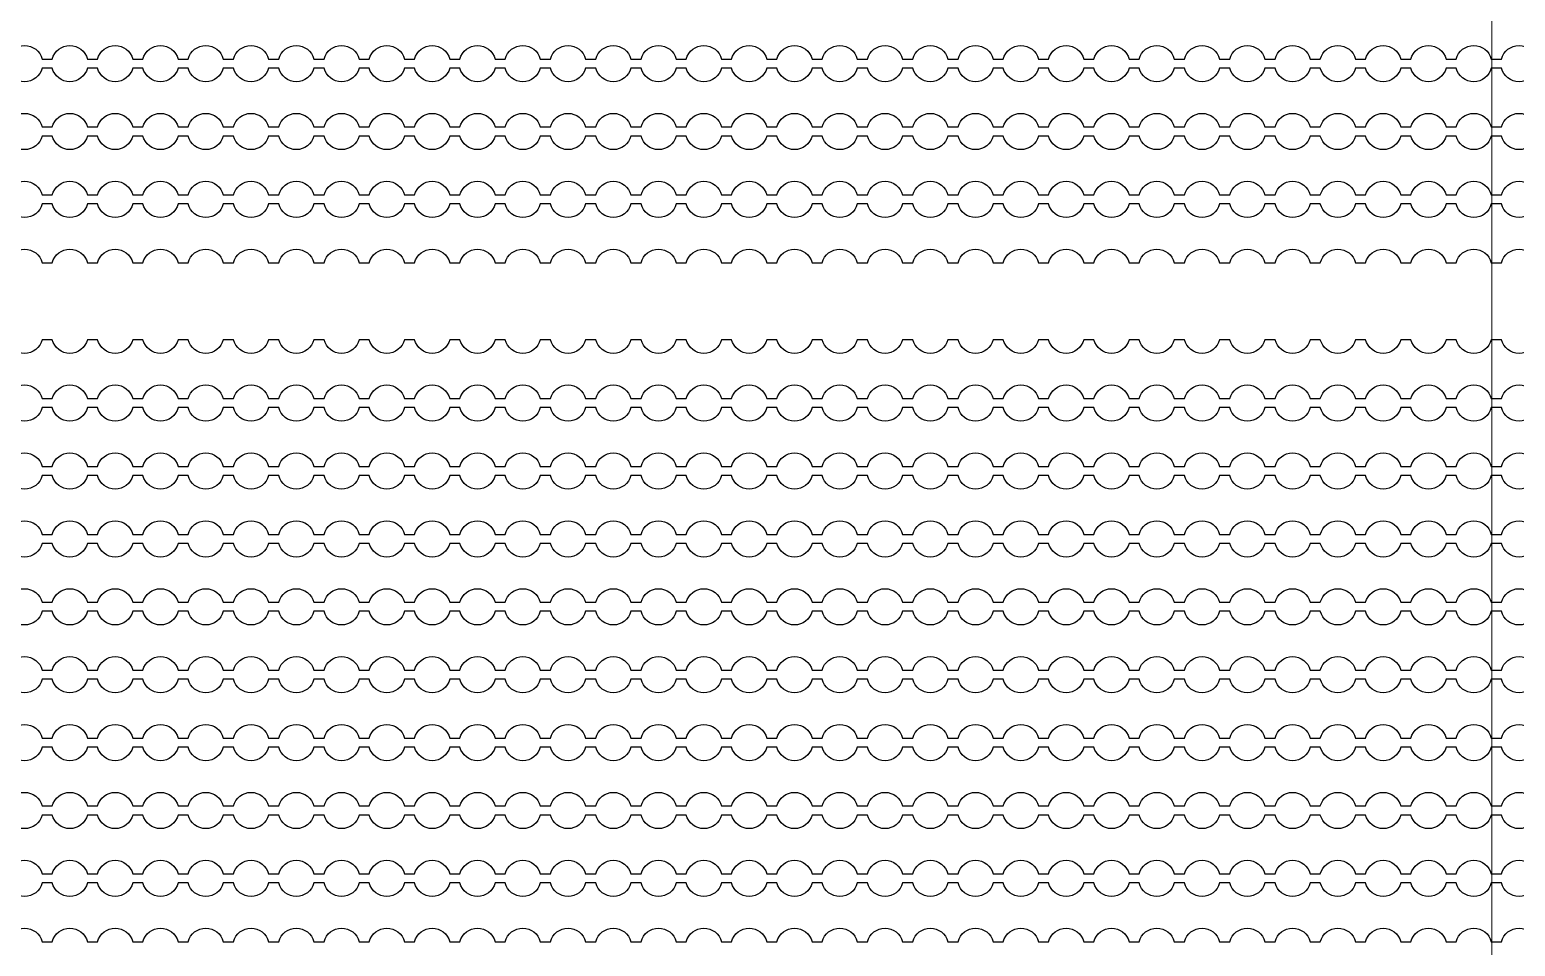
# Model space of a CAD drawing. Extents: x 4056 to 105656, y 4120 to 105720.
# Drawn here: x 62933 to 64573, y 49709 to 50721 of the extents above; entities that cross this region are included whole.
import ezdxf

# ---------------------------------------------------------------- set-up
doc = ezdxf.new("R2010")
doc.units = 13
doc.header["$MEASUREMENT"] = 0
doc.layers.add('Main Layer', color=7, linetype='Continuous', lineweight=0)

msp = doc.modelspace()

# ---------------------------------------------------------------- linework, layer by layer
at = {"lineweight": 0}
msp.add_line((64547.2, 59984.7), (64547.2, 48984.7), dxfattribs=at)
for points in [[(62907.7, 50688.9, -0.774597), (62946.5, 50688.9), (62957.7, 50688.9, -0.774597), (62996.5, 50688.9), (63007.7, 50688.9, -0.774597), (63046.5, 50688.9), (63057.7, 50688.9, -0.774597), (63096.5, 50688.9), (63107.7, 50688.9, -0.774597), (63146.5, 50688.9), (63157.7, 50688.9, -0.774597), (63196.5, 50688.9), (63207.7, 50688.9, -0.774597), (63246.5, 50688.9), (63257.7, 50688.9, -0.774597), (63296.5, 50688.9), (63307.7, 50688.9, -0.774597), (63346.5, 50688.9), (63357.7, 50688.9, -0.774597), (63396.5, 50688.9), (63407.7, 50688.9, -0.774597), (63446.5, 50688.9), (63457.7, 50688.9, -0.774597), (63496.5, 50688.9), (63507.7, 50688.9, -0.774597), (63546.5, 50688.9), (63557.7, 50688.9, -0.774597), (63596.5, 50688.9), (63607.7, 50688.9, -0.774597), (63646.5, 50688.9), (63657.7, 50688.9, -0.774597), (63696.5, 50688.9), (63707.7, 50688.9, -0.774597), (63746.5, 50688.9), (63757.7, 50688.9, -0.774597), (63796.5, 50688.9), (63807.7, 50688.9, -0.774597), (63846.5, 50688.9), (63857.7, 50688.9, -0.774597), (63896.5, 50688.9), (63907.7, 50688.9, -0.774597), (63946.5, 50688.9), (63957.7, 50688.9, -0.774597), (63996.5, 50688.9), (64007.7, 50688.9, -0.774597), (64046.5, 50688.9), (64057.7, 50688.9, -0.774597), (64096.5, 50688.9), (64107.7, 50688.9, -0.774597), (64146.5, 50688.9), (64157.7, 50688.9, -0.774597), (64196.5, 50688.9), (64207.7, 50688.9, -0.774597), (64246.5, 50688.9), (64257.7, 50688.9, -0.774597), (64296.5, 50688.9), (64307.7, 50688.9, -0.774597), (64346.5, 50688.9), (64357.7, 50688.9, -0.774597), (64396.5, 50688.9), (64407.7, 50688.9, -0.774597), (64446.5, 50688.9), (64457.7, 50688.9, -0.774597), (64496.5, 50688.9), (64507.7, 50688.9, -0.774597), (64546.5, 50688.9), (64557.7, 50688.9, -0.774597), (64596.5, 50688.9)], [(64596.5, 50678.9, -0.774597), (64557.7, 50678.9), (64546.5, 50678.9, -0.774597), (64507.7, 50678.9), (64496.5, 50678.9, -0.774597), (64457.7, 50678.9), (64446.5, 50678.9, -0.774597), (64407.7, 50678.9), (64396.5, 50678.9, -0.774597), (64357.7, 50678.9), (64346.5, 50678.9, -0.774597), (64307.7, 50678.9), (64296.5, 50678.9, -0.774597), (64257.7, 50678.9), (64246.5, 50678.9, -0.774597), (64207.7, 50678.9), (64196.5, 50678.9, -0.774597), (64157.7, 50678.9), (64146.5, 50678.9, -0.774597), (64107.7, 50678.9), (64096.5, 50678.9, -0.774597), (64057.7, 50678.9), (64046.5, 50678.9, -0.774597), (64007.7, 50678.9), (63996.5, 50678.9, -0.774597), (63957.7, 50678.9), (63946.5, 50678.9, -0.774597), (63907.7, 50678.9), (63896.5, 50678.9, -0.774597), (63857.7, 50678.9), (63846.5, 50678.9, -0.774597), (63807.7, 50678.9), (63796.5, 50678.9, -0.774597), (63757.7, 50678.9), (63746.5, 50678.9, -0.774597), (63707.7, 50678.9), (63696.5, 50678.9, -0.774597), (63657.7, 50678.9), (63646.5, 50678.9, -0.774597), (63607.7, 50678.9), (63596.5, 50678.9, -0.774597), (63557.7, 50678.9), (63546.5, 50678.9, -0.774597), (63507.7, 50678.9), (63496.5, 50678.9, -0.774597), (63457.7, 50678.9), (63446.5, 50678.9, -0.774597), (63407.7, 50678.9), (63396.5, 50678.9, -0.774597), (63357.7, 50678.9), (63346.5, 50678.9, -0.774597), (63307.7, 50678.9), (63296.5, 50678.9, -0.774597), (63257.7, 50678.9), (63246.5, 50678.9, -0.774597), (63207.7, 50678.9), (63196.5, 50678.9, -0.774597), (63157.7, 50678.9), (63146.5, 50678.9, -0.774597), (63107.7, 50678.9), (63096.5, 50678.9, -0.774597), (63057.7, 50678.9), (63046.5, 50678.9, -0.774597), (63007.7, 50678.9), (62996.5, 50678.9, -0.774597), (62957.7, 50678.9), (62946.5, 50678.9, -0.774597), (62907.7, 50678.9)], [(62907.7, 50613.9, -0.774597), (62946.5, 50613.9), (62957.7, 50613.9, -0.774597), (62996.5, 50613.9), (63007.7, 50613.9, -0.774597), (63046.5, 50613.9), (63057.7, 50613.9, -0.774597), (63096.5, 50613.9), (63107.7, 50613.9, -0.774597), (63146.5, 50613.9), (63157.7, 50613.9, -0.774597), (63196.5, 50613.9), (63207.7, 50613.9, -0.774597), (63246.5, 50613.9), (63257.7, 50613.9, -0.774597), (63296.5, 50613.9), (63307.7, 50613.9, -0.774597), (63346.5, 50613.9), (63357.7, 50613.9, -0.774597), (63396.5, 50613.9), (63407.7, 50613.9, -0.774597), (63446.5, 50613.9), (63457.7, 50613.9, -0.774597), (63496.5, 50613.9), (63507.7, 50613.9, -0.774597), (63546.5, 50613.9), (63557.7, 50613.9, -0.774597), (63596.5, 50613.9), (63607.7, 50613.9, -0.774597), (63646.5, 50613.9), (63657.7, 50613.9, -0.774597), (63696.5, 50613.9), (63707.7, 50613.9, -0.774597), (63746.5, 50613.9), (63757.7, 50613.9, -0.774597), (63796.5, 50613.9), (63807.7, 50613.9, -0.774597), (63846.5, 50613.9), (63857.7, 50613.9, -0.774597), (63896.5, 50613.9), (63907.7, 50613.9, -0.774597), (63946.5, 50613.9), (63957.7, 50613.9, -0.774597), (63996.5, 50613.9), (64007.7, 50613.9, -0.774597), (64046.5, 50613.9), (64057.7, 50613.9, -0.774597), (64096.5, 50613.9), (64107.7, 50613.9, -0.774597), (64146.5, 50613.9), (64157.7, 50613.9, -0.774597), (64196.5, 50613.9), (64207.7, 50613.9, -0.774597), (64246.5, 50613.9), (64257.7, 50613.9, -0.774597), (64296.5, 50613.9), (64307.7, 50613.9, -0.774597), (64346.5, 50613.9), (64357.7, 50613.9, -0.774597), (64396.5, 50613.9), (64407.7, 50613.9, -0.774597), (64446.5, 50613.9), (64457.7, 50613.9, -0.774597), (64496.5, 50613.9), (64507.7, 50613.9, -0.774597), (64546.5, 50613.9), (64557.7, 50613.9, -0.774597), (64596.5, 50613.9)], [(64596.5, 50603.9, -0.774597), (64557.7, 50603.9), (64546.5, 50603.9, -0.774597), (64507.7, 50603.9), (64496.5, 50603.9, -0.774597), (64457.7, 50603.9), (64446.5, 50603.9, -0.774597), (64407.7, 50603.9), (64396.5, 50603.9, -0.774597), (64357.7, 50603.9), (64346.5, 50603.9, -0.774597), (64307.7, 50603.9), (64296.5, 50603.9, -0.774597), (64257.7, 50603.9), (64246.5, 50603.9, -0.774597), (64207.7, 50603.9), (64196.5, 50603.9, -0.774597), (64157.7, 50603.9), (64146.5, 50603.9, -0.774597), (64107.7, 50603.9), (64096.5, 50603.9, -0.774597), (64057.7, 50603.9), (64046.5, 50603.9, -0.774597), (64007.7, 50603.9), (63996.5, 50603.9, -0.774597), (63957.7, 50603.9), (63946.5, 50603.9, -0.774597), (63907.7, 50603.9), (63896.5, 50603.9, -0.774597), (63857.7, 50603.9), (63846.5, 50603.9, -0.774597), (63807.7, 50603.9), (63796.5, 50603.9, -0.774597), (63757.7, 50603.9), (63746.5, 50603.9, -0.774597), (63707.7, 50603.9), (63696.5, 50603.9, -0.774597), (63657.7, 50603.9), (63646.5, 50603.9, -0.774597), (63607.7, 50603.9), (63596.5, 50603.9, -0.774597), (63557.7, 50603.9), (63546.5, 50603.9, -0.774597), (63507.7, 50603.9), (63496.5, 50603.9, -0.774597), (63457.7, 50603.9), (63446.5, 50603.9, -0.774597), (63407.7, 50603.9), (63396.5, 50603.9, -0.774597), (63357.7, 50603.9), (63346.5, 50603.9, -0.774597), (63307.7, 50603.9), (63296.5, 50603.9, -0.774597), (63257.7, 50603.9), (63246.5, 50603.9, -0.774597), (63207.7, 50603.9), (63196.5, 50603.9, -0.774597), (63157.7, 50603.9), (63146.5, 50603.9, -0.774597), (63107.7, 50603.9), (63096.5, 50603.9, -0.774597), (63057.7, 50603.9), (63046.5, 50603.9, -0.774597), (63007.7, 50603.9), (62996.5, 50603.9, -0.774597), (62957.7, 50603.9), (62946.5, 50603.9, -0.774597), (62907.7, 50603.9)], [(62907.7, 50538.9, -0.774597), (62946.5, 50538.9), (62957.7, 50538.9, -0.774597), (62996.5, 50538.9), (63007.7, 50538.9, -0.774597), (63046.5, 50538.9), (63057.7, 50538.9, -0.774597), (63096.5, 50538.9), (63107.7, 50538.9, -0.774597), (63146.5, 50538.9), (63157.7, 50538.9, -0.774597), (63196.5, 50538.9), (63207.7, 50538.9, -0.774597), (63246.5, 50538.9), (63257.7, 50538.9, -0.774597), (63296.5, 50538.9), (63307.7, 50538.9, -0.774597), (63346.5, 50538.9), (63357.7, 50538.9, -0.774597), (63396.5, 50538.9), (63407.7, 50538.9, -0.774597), (63446.5, 50538.9), (63457.7, 50538.9, -0.774597), (63496.5, 50538.9), (63507.7, 50538.9, -0.774597), (63546.5, 50538.9), (63557.7, 50538.9, -0.774597), (63596.5, 50538.9), (63607.7, 50538.9, -0.774597), (63646.5, 50538.9), (63657.7, 50538.9, -0.774597), (63696.5, 50538.9), (63707.7, 50538.9, -0.774597), (63746.5, 50538.9), (63757.7, 50538.9, -0.774597), (63796.5, 50538.9), (63807.7, 50538.9, -0.774597), (63846.5, 50538.9), (63857.7, 50538.9, -0.774597), (63896.5, 50538.9), (63907.7, 50538.9, -0.774597), (63946.5, 50538.9), (63957.7, 50538.9, -0.774597), (63996.5, 50538.9), (64007.7, 50538.9, -0.774597), (64046.5, 50538.9), (64057.7, 50538.9, -0.774597), (64096.5, 50538.9), (64107.7, 50538.9, -0.774597), (64146.5, 50538.9), (64157.7, 50538.9, -0.774597), (64196.5, 50538.9), (64207.7, 50538.9, -0.774597), (64246.5, 50538.9), (64257.7, 50538.9, -0.774597), (64296.5, 50538.9), (64307.7, 50538.9, -0.774597), (64346.5, 50538.9), (64357.7, 50538.9, -0.774597), (64396.5, 50538.9), (64407.7, 50538.9, -0.774597), (64446.5, 50538.9), (64457.7, 50538.9, -0.774597), (64496.5, 50538.9), (64507.7, 50538.9, -0.774597), (64546.5, 50538.9), (64557.7, 50538.9, -0.774597), (64596.5, 50538.9)], [(64596.5, 50528.9, -0.774597), (64557.7, 50528.9), (64546.5, 50528.9, -0.774597), (64507.7, 50528.9), (64496.5, 50528.9, -0.774597), (64457.7, 50528.9), (64446.5, 50528.9, -0.774597), (64407.7, 50528.9), (64396.5, 50528.9, -0.774597), (64357.7, 50528.9), (64346.5, 50528.9, -0.774597), (64307.7, 50528.9), (64296.5, 50528.9, -0.774597), (64257.7, 50528.9), (64246.5, 50528.9, -0.774597), (64207.7, 50528.9), (64196.5, 50528.9, -0.774597), (64157.7, 50528.9), (64146.5, 50528.9, -0.774597), (64107.7, 50528.9), (64096.5, 50528.9, -0.774597), (64057.7, 50528.9), (64046.5, 50528.9, -0.774597), (64007.7, 50528.9), (63996.5, 50528.9, -0.774597), (63957.7, 50528.9), (63946.5, 50528.9, -0.774597), (63907.7, 50528.9), (63896.5, 50528.9, -0.774597), (63857.7, 50528.9), (63846.5, 50528.9, -0.774597), (63807.7, 50528.9), (63796.5, 50528.9, -0.774597), (63757.7, 50528.9), (63746.5, 50528.9, -0.774597), (63707.7, 50528.9), (63696.5, 50528.9, -0.774597), (63657.7, 50528.9), (63646.5, 50528.9, -0.774597), (63607.7, 50528.9), (63596.5, 50528.9, -0.774597), (63557.7, 50528.9), (63546.5, 50528.9, -0.774597), (63507.7, 50528.9), (63496.5, 50528.9, -0.774597), (63457.7, 50528.9), (63446.5, 50528.9, -0.774597), (63407.7, 50528.9), (63396.5, 50528.9, -0.774597), (63357.7, 50528.9), (63346.5, 50528.9, -0.774597), (63307.7, 50528.9), (63296.5, 50528.9, -0.774597), (63257.7, 50528.9), (63246.5, 50528.9, -0.774597), (63207.7, 50528.9), (63196.5, 50528.9, -0.774597), (63157.7, 50528.9), (63146.5, 50528.9, -0.774597), (63107.7, 50528.9), (63096.5, 50528.9, -0.774597), (63057.7, 50528.9), (63046.5, 50528.9, -0.774597), (63007.7, 50528.9), (62996.5, 50528.9, -0.774597), (62957.7, 50528.9), (62946.5, 50528.9, -0.774597), (62907.7, 50528.9)], [(62907.7, 50463.9, -0.774597), (62946.5, 50463.9), (62957.7, 50463.9, -0.774597), (62996.5, 50463.9), (63007.7, 50463.9, -0.774597), (63046.5, 50463.9), (63057.7, 50463.9, -0.774597), (63096.5, 50463.9), (63107.7, 50463.9, -0.774597), (63146.5, 50463.9), (63157.7, 50463.9, -0.774597), (63196.5, 50463.9), (63207.7, 50463.9, -0.774597), (63246.5, 50463.9), (63257.7, 50463.9, -0.774597), (63296.5, 50463.9), (63307.7, 50463.9, -0.774597), (63346.5, 50463.9), (63357.7, 50463.9, -0.774597), (63396.5, 50463.9), (63407.7, 50463.9, -0.774597), (63446.5, 50463.9), (63457.7, 50463.9, -0.774597), (63496.5, 50463.9), (63507.7, 50463.9, -0.774597), (63546.5, 50463.9), (63557.7, 50463.9, -0.774597), (63596.5, 50463.9), (63607.7, 50463.9, -0.774597), (63646.5, 50463.9), (63657.7, 50463.9, -0.774597), (63696.5, 50463.9), (63707.7, 50463.9, -0.774597), (63746.5, 50463.9), (63757.7, 50463.9, -0.774597), (63796.5, 50463.9), (63807.7, 50463.9, -0.774597), (63846.5, 50463.9), (63857.7, 50463.9, -0.774597), (63896.5, 50463.9), (63907.7, 50463.9, -0.774597), (63946.5, 50463.9), (63957.7, 50463.9, -0.774597), (63996.5, 50463.9), (64007.7, 50463.9, -0.774597), (64046.5, 50463.9), (64057.7, 50463.9, -0.774597), (64096.5, 50463.9), (64107.7, 50463.9, -0.774597), (64146.5, 50463.9), (64157.7, 50463.9, -0.774597), (64196.5, 50463.9), (64207.7, 50463.9, -0.774597), (64246.5, 50463.9), (64257.7, 50463.9, -0.774597), (64296.5, 50463.9), (64307.7, 50463.9, -0.774597), (64346.5, 50463.9), (64357.7, 50463.9, -0.774597), (64396.5, 50463.9), (64407.7, 50463.9, -0.774597), (64446.5, 50463.9), (64457.7, 50463.9, -0.774597), (64496.5, 50463.9), (64507.7, 50463.9, -0.774597), (64546.5, 50463.9), (64557.7, 50463.9, -0.774597), (64596.5, 50463.9)], [(64596.5, 50378.9, -0.774597), (64557.7, 50378.9), (64546.5, 50378.9, -0.774597), (64507.7, 50378.9), (64496.5, 50378.9, -0.774597), (64457.7, 50378.9), (64446.5, 50378.9, -0.774597), (64407.7, 50378.9), (64396.5, 50378.9, -0.774597), (64357.7, 50378.9), (64346.5, 50378.9, -0.774597), (64307.7, 50378.9), (64296.5, 50378.9, -0.774597), (64257.7, 50378.9), (64246.5, 50378.9, -0.774597), (64207.7, 50378.9), (64196.5, 50378.9, -0.774597), (64157.7, 50378.9), (64146.5, 50378.9, -0.774597), (64107.7, 50378.9), (64096.5, 50378.9, -0.774597), (64057.7, 50378.9), (64046.5, 50378.9, -0.774597), (64007.7, 50378.9), (63996.5, 50378.9, -0.774597), (63957.7, 50378.9), (63946.5, 50378.9, -0.774597), (63907.7, 50378.9), (63896.5, 50378.9, -0.774597), (63857.7, 50378.9), (63846.5, 50378.9, -0.774597), (63807.7, 50378.9), (63796.5, 50378.9, -0.774597), (63757.7, 50378.9), (63746.5, 50378.9, -0.774597), (63707.7, 50378.9), (63696.5, 50378.9, -0.774597), (63657.7, 50378.9), (63646.5, 50378.9, -0.774597), (63607.7, 50378.9), (63596.5, 50378.9, -0.774597), (63557.7, 50378.9), (63546.5, 50378.9, -0.774597), (63507.7, 50378.9), (63496.5, 50378.9, -0.774597), (63457.7, 50378.9), (63446.5, 50378.9, -0.774597), (63407.7, 50378.9), (63396.5, 50378.9, -0.774597), (63357.7, 50378.9), (63346.5, 50378.9, -0.774597), (63307.7, 50378.9), (63296.5, 50378.9, -0.774597), (63257.7, 50378.9), (63246.5, 50378.9, -0.774597), (63207.7, 50378.9), (63196.5, 50378.9, -0.774597), (63157.7, 50378.9), (63146.5, 50378.9, -0.774597), (63107.7, 50378.9), (63096.5, 50378.9, -0.774597), (63057.7, 50378.9), (63046.5, 50378.9, -0.774597), (63007.7, 50378.9), (62996.5, 50378.9, -0.774597), (62957.7, 50378.9), (62946.5, 50378.9, -0.774597), (62907.7, 50378.9)], [(62907.7, 50313.9, -0.774597), (62946.5, 50313.9), (62957.7, 50313.9, -0.774597), (62996.5, 50313.9), (63007.7, 50313.9, -0.774597), (63046.5, 50313.9), (63057.7, 50313.9, -0.774597), (63096.5, 50313.9), (63107.7, 50313.9, -0.774597), (63146.5, 50313.9), (63157.7, 50313.9, -0.774597), (63196.5, 50313.9), (63207.7, 50313.9, -0.774597), (63246.5, 50313.9), (63257.7, 50313.9, -0.774597), (63296.5, 50313.9), (63307.7, 50313.9, -0.774597), (63346.5, 50313.9), (63357.7, 50313.9, -0.774597), (63396.5, 50313.9), (63407.7, 50313.9, -0.774597), (63446.5, 50313.9), (63457.7, 50313.9, -0.774597), (63496.5, 50313.9), (63507.7, 50313.9, -0.774597), (63546.5, 50313.9), (63557.7, 50313.9, -0.774597), (63596.5, 50313.9), (63607.7, 50313.9, -0.774597), (63646.5, 50313.9), (63657.7, 50313.9, -0.774597), (63696.5, 50313.9), (63707.7, 50313.9, -0.774597), (63746.5, 50313.9), (63757.7, 50313.9, -0.774597), (63796.5, 50313.9), (63807.7, 50313.9, -0.774597), (63846.5, 50313.9), (63857.7, 50313.9, -0.774597), (63896.5, 50313.9), (63907.7, 50313.9, -0.774597), (63946.5, 50313.9), (63957.7, 50313.9, -0.774597), (63996.5, 50313.9), (64007.7, 50313.9, -0.774597), (64046.5, 50313.9), (64057.7, 50313.9, -0.774597), (64096.5, 50313.9), (64107.7, 50313.9, -0.774597), (64146.5, 50313.9), (64157.7, 50313.9, -0.774597), (64196.5, 50313.9), (64207.7, 50313.9, -0.774597), (64246.5, 50313.9), (64257.7, 50313.9, -0.774597), (64296.5, 50313.9), (64307.7, 50313.9, -0.774597), (64346.5, 50313.9), (64357.7, 50313.9, -0.774597), (64396.5, 50313.9), (64407.7, 50313.9, -0.774597), (64446.5, 50313.9), (64457.7, 50313.9, -0.774597), (64496.5, 50313.9), (64507.7, 50313.9, -0.774597), (64546.5, 50313.9), (64557.7, 50313.9, -0.774597), (64596.5, 50313.9)], [(64596.5, 50303.9, -0.774597), (64557.7, 50303.9), (64546.5, 50303.9, -0.774597), (64507.7, 50303.9), (64496.5, 50303.9, -0.774597), (64457.7, 50303.9), (64446.5, 50303.9, -0.774597), (64407.7, 50303.9), (64396.5, 50303.9, -0.774597), (64357.7, 50303.9), (64346.5, 50303.9, -0.774597), (64307.7, 50303.9), (64296.5, 50303.9, -0.774597), (64257.7, 50303.9), (64246.5, 50303.9, -0.774597), (64207.7, 50303.9), (64196.5, 50303.9, -0.774597), (64157.7, 50303.9), (64146.5, 50303.9, -0.774597), (64107.7, 50303.9), (64096.5, 50303.9, -0.774597), (64057.7, 50303.9), (64046.5, 50303.9, -0.774597), (64007.7, 50303.9), (63996.5, 50303.9, -0.774597), (63957.7, 50303.9), (63946.5, 50303.9, -0.774597), (63907.7, 50303.9), (63896.5, 50303.9, -0.774597), (63857.7, 50303.9), (63846.5, 50303.9, -0.774597), (63807.7, 50303.9), (63796.5, 50303.9, -0.774597), (63757.7, 50303.9), (63746.5, 50303.9, -0.774597), (63707.7, 50303.9), (63696.5, 50303.9, -0.774597), (63657.7, 50303.9), (63646.5, 50303.9, -0.774597), (63607.7, 50303.9), (63596.5, 50303.9, -0.774597), (63557.7, 50303.9), (63546.5, 50303.9, -0.774597), (63507.7, 50303.9), (63496.5, 50303.9, -0.774597), (63457.7, 50303.9), (63446.5, 50303.9, -0.774597), (63407.7, 50303.9), (63396.5, 50303.9, -0.774597), (63357.7, 50303.9), (63346.5, 50303.9, -0.774597), (63307.7, 50303.9), (63296.5, 50303.9, -0.774597), (63257.7, 50303.9), (63246.5, 50303.9, -0.774597), (63207.7, 50303.9), (63196.5, 50303.9, -0.774597), (63157.7, 50303.9), (63146.5, 50303.9, -0.774597), (63107.7, 50303.9), (63096.5, 50303.9, -0.774597), (63057.7, 50303.9), (63046.5, 50303.9, -0.774597), (63007.7, 50303.9), (62996.5, 50303.9, -0.774597), (62957.7, 50303.9), (62946.5, 50303.9, -0.774597), (62907.7, 50303.9)], [(62907.7, 50238.9, -0.774597), (62946.5, 50238.9), (62957.7, 50238.9, -0.774597), (62996.5, 50238.9), (63007.7, 50238.9, -0.774597), (63046.5, 50238.9), (63057.7, 50238.9, -0.774597), (63096.5, 50238.9), (63107.7, 50238.9, -0.774597), (63146.5, 50238.9), (63157.7, 50238.9, -0.774597), (63196.5, 50238.9), (63207.7, 50238.9, -0.774597), (63246.5, 50238.9), (63257.7, 50238.9, -0.774597), (63296.5, 50238.9), (63307.7, 50238.9, -0.774597), (63346.5, 50238.9), (63357.7, 50238.9, -0.774597), (63396.5, 50238.9), (63407.7, 50238.9, -0.774597), (63446.5, 50238.9), (63457.7, 50238.9, -0.774597), (63496.5, 50238.9), (63507.7, 50238.9, -0.774597), (63546.5, 50238.9), (63557.7, 50238.9, -0.774597), (63596.5, 50238.9), (63607.7, 50238.9, -0.774597), (63646.5, 50238.9), (63657.7, 50238.9, -0.774597), (63696.5, 50238.9), (63707.7, 50238.9, -0.774597), (63746.5, 50238.9), (63757.7, 50238.9, -0.774597), (63796.5, 50238.9), (63807.7, 50238.9, -0.774597), (63846.5, 50238.9), (63857.7, 50238.9, -0.774597), (63896.5, 50238.9), (63907.7, 50238.9, -0.774597), (63946.5, 50238.9), (63957.7, 50238.9, -0.774597), (63996.5, 50238.9), (64007.7, 50238.9, -0.774597), (64046.5, 50238.9), (64057.7, 50238.9, -0.774597), (64096.5, 50238.9), (64107.7, 50238.9, -0.774597), (64146.5, 50238.9), (64157.7, 50238.9, -0.774597), (64196.5, 50238.9), (64207.7, 50238.9, -0.774597), (64246.5, 50238.9), (64257.7, 50238.9, -0.774597), (64296.5, 50238.9), (64307.7, 50238.9, -0.774597), (64346.5, 50238.9), (64357.7, 50238.9, -0.774597), (64396.5, 50238.9), (64407.7, 50238.9, -0.774597), (64446.5, 50238.9), (64457.7, 50238.9, -0.774597), (64496.5, 50238.9), (64507.7, 50238.9, -0.774597), (64546.5, 50238.9), (64557.7, 50238.9, -0.774597), (64596.5, 50238.9)], [(64596.5, 50228.9, -0.774597), (64557.7, 50228.9), (64546.5, 50228.9, -0.774597), (64507.7, 50228.9), (64496.5, 50228.9, -0.774597), (64457.7, 50228.9), (64446.5, 50228.9, -0.774597), (64407.7, 50228.9), (64396.5, 50228.9, -0.774597), (64357.7, 50228.9), (64346.5, 50228.9, -0.774597), (64307.7, 50228.9), (64296.5, 50228.9, -0.774597), (64257.7, 50228.9), (64246.5, 50228.9, -0.774597), (64207.7, 50228.9), (64196.5, 50228.9, -0.774597), (64157.7, 50228.9), (64146.5, 50228.9, -0.774597), (64107.7, 50228.9), (64096.5, 50228.9, -0.774597), (64057.7, 50228.9), (64046.5, 50228.9, -0.774597), (64007.7, 50228.9), (63996.5, 50228.9, -0.774597), (63957.7, 50228.9), (63946.5, 50228.9, -0.774597), (63907.7, 50228.9), (63896.5, 50228.9, -0.774597), (63857.7, 50228.9), (63846.5, 50228.9, -0.774597), (63807.7, 50228.9), (63796.5, 50228.9, -0.774597), (63757.7, 50228.9), (63746.5, 50228.9, -0.774597), (63707.7, 50228.9), (63696.5, 50228.9, -0.774597), (63657.7, 50228.9), (63646.5, 50228.9, -0.774597), (63607.7, 50228.9), (63596.5, 50228.9, -0.774597), (63557.7, 50228.9), (63546.5, 50228.9, -0.774597), (63507.7, 50228.9), (63496.5, 50228.9, -0.774597), (63457.7, 50228.9), (63446.5, 50228.9, -0.774597), (63407.7, 50228.9), (63396.5, 50228.9, -0.774597), (63357.7, 50228.9), (63346.5, 50228.9, -0.774597), (63307.7, 50228.9), (63296.5, 50228.9, -0.774597), (63257.7, 50228.9), (63246.5, 50228.9, -0.774597), (63207.7, 50228.9), (63196.5, 50228.9, -0.774597), (63157.7, 50228.9), (63146.5, 50228.9, -0.774597), (63107.7, 50228.9), (63096.5, 50228.9, -0.774597), (63057.7, 50228.9), (63046.5, 50228.9, -0.774597), (63007.7, 50228.9), (62996.5, 50228.9, -0.774597), (62957.7, 50228.9), (62946.5, 50228.9, -0.774597), (62907.7, 50228.9)], [(62907.7, 50163.9, -0.774597), (62946.5, 50163.9), (62957.7, 50163.9, -0.774597), (62996.5, 50163.9), (63007.7, 50163.9, -0.774597), (63046.5, 50163.9), (63057.7, 50163.9, -0.774597), (63096.5, 50163.9), (63107.7, 50163.9, -0.774597), (63146.5, 50163.9), (63157.7, 50163.9, -0.774597), (63196.5, 50163.9), (63207.7, 50163.9, -0.774597), (63246.5, 50163.9), (63257.7, 50163.9, -0.774597), (63296.5, 50163.9), (63307.7, 50163.9, -0.774597), (63346.5, 50163.9), (63357.7, 50163.9, -0.774597), (63396.5, 50163.9), (63407.7, 50163.9, -0.774597), (63446.5, 50163.9), (63457.7, 50163.9, -0.774597), (63496.5, 50163.9), (63507.7, 50163.9, -0.774597), (63546.5, 50163.9), (63557.7, 50163.9, -0.774597), (63596.5, 50163.9), (63607.7, 50163.9, -0.774597), (63646.5, 50163.9), (63657.7, 50163.9, -0.774597), (63696.5, 50163.9), (63707.7, 50163.9, -0.774597), (63746.5, 50163.9), (63757.7, 50163.9, -0.774597), (63796.5, 50163.9), (63807.7, 50163.9, -0.774597), (63846.5, 50163.9), (63857.7, 50163.9, -0.774597), (63896.5, 50163.9), (63907.7, 50163.9, -0.774597), (63946.5, 50163.9), (63957.7, 50163.9, -0.774597), (63996.5, 50163.9), (64007.7, 50163.9, -0.774597), (64046.5, 50163.9), (64057.7, 50163.9, -0.774597), (64096.5, 50163.9), (64107.7, 50163.9, -0.774597), (64146.5, 50163.9), (64157.7, 50163.9, -0.774597), (64196.5, 50163.9), (64207.7, 50163.9, -0.774597), (64246.5, 50163.9), (64257.7, 50163.9, -0.774597), (64296.5, 50163.9), (64307.7, 50163.9, -0.774597), (64346.5, 50163.9), (64357.7, 50163.9, -0.774597), (64396.5, 50163.9), (64407.7, 50163.9, -0.774597), (64446.5, 50163.9), (64457.7, 50163.9, -0.774597), (64496.5, 50163.9), (64507.7, 50163.9, -0.774597), (64546.5, 50163.9), (64557.7, 50163.9, -0.774597), (64596.5, 50163.9)], [(64596.5, 50153.9, -0.774597), (64557.7, 50153.9), (64546.5, 50153.9, -0.774597), (64507.7, 50153.9), (64496.5, 50153.9, -0.774597), (64457.7, 50153.9), (64446.5, 50153.9, -0.774597), (64407.7, 50153.9), (64396.5, 50153.9, -0.774597), (64357.7, 50153.9), (64346.5, 50153.9, -0.774597), (64307.7, 50153.9), (64296.5, 50153.9, -0.774597), (64257.7, 50153.9), (64246.5, 50153.9, -0.774597), (64207.7, 50153.9), (64196.5, 50153.9, -0.774597), (64157.7, 50153.9), (64146.5, 50153.9, -0.774597), (64107.7, 50153.9), (64096.5, 50153.9, -0.774597), (64057.7, 50153.9), (64046.5, 50153.9, -0.774597), (64007.7, 50153.9), (63996.5, 50153.9, -0.774597), (63957.7, 50153.9), (63946.5, 50153.9, -0.774597), (63907.7, 50153.9), (63896.5, 50153.9, -0.774597), (63857.7, 50153.9), (63846.5, 50153.9, -0.774597), (63807.7, 50153.9), (63796.5, 50153.9, -0.774597), (63757.7, 50153.9), (63746.5, 50153.9, -0.774597), (63707.7, 50153.9), (63696.5, 50153.9, -0.774597), (63657.7, 50153.9), (63646.5, 50153.9, -0.774597), (63607.7, 50153.9), (63596.5, 50153.9, -0.774597), (63557.7, 50153.9), (63546.5, 50153.9, -0.774597), (63507.7, 50153.9), (63496.5, 50153.9, -0.774597), (63457.7, 50153.9), (63446.5, 50153.9, -0.774597), (63407.7, 50153.9), (63396.5, 50153.9, -0.774597), (63357.7, 50153.9), (63346.5, 50153.9, -0.774597), (63307.7, 50153.9), (63296.5, 50153.9, -0.774597), (63257.7, 50153.9), (63246.5, 50153.9, -0.774597), (63207.7, 50153.9), (63196.5, 50153.9, -0.774597), (63157.7, 50153.9), (63146.5, 50153.9, -0.774597), (63107.7, 50153.9), (63096.5, 50153.9, -0.774597), (63057.7, 50153.9), (63046.5, 50153.9, -0.774597), (63007.7, 50153.9), (62996.5, 50153.9, -0.774597), (62957.7, 50153.9), (62946.5, 50153.9, -0.774597), (62907.7, 50153.9)], [(62907.7, 50088.9, -0.774597), (62946.5, 50088.9), (62957.7, 50088.9, -0.774597), (62996.5, 50088.9), (63007.7, 50088.9, -0.774597), (63046.5, 50088.9), (63057.7, 50088.9, -0.774597), (63096.5, 50088.9), (63107.7, 50088.9, -0.774597), (63146.5, 50088.9), (63157.7, 50088.9, -0.774597), (63196.5, 50088.9), (63207.7, 50088.9, -0.774597), (63246.5, 50088.9), (63257.7, 50088.9, -0.774597), (63296.5, 50088.9), (63307.7, 50088.9, -0.774597), (63346.5, 50088.9), (63357.7, 50088.9, -0.774597), (63396.5, 50088.9), (63407.7, 50088.9, -0.774597), (63446.5, 50088.9), (63457.7, 50088.9, -0.774597), (63496.5, 50088.9), (63507.7, 50088.9, -0.774597), (63546.5, 50088.9), (63557.7, 50088.9, -0.774597), (63596.5, 50088.9), (63607.7, 50088.9, -0.774597), (63646.5, 50088.9), (63657.7, 50088.9, -0.774597), (63696.5, 50088.9), (63707.7, 50088.9, -0.774597), (63746.5, 50088.9), (63757.7, 50088.9, -0.774597), (63796.5, 50088.9), (63807.7, 50088.9, -0.774597), (63846.5, 50088.9), (63857.7, 50088.9, -0.774597), (63896.5, 50088.9), (63907.7, 50088.9, -0.774597), (63946.5, 50088.9), (63957.7, 50088.9, -0.774597), (63996.5, 50088.9), (64007.7, 50088.9, -0.774597), (64046.5, 50088.9), (64057.7, 50088.9, -0.774597), (64096.5, 50088.9), (64107.7, 50088.9, -0.774597), (64146.5, 50088.9), (64157.7, 50088.9, -0.774597), (64196.5, 50088.9), (64207.7, 50088.9, -0.774597), (64246.5, 50088.9), (64257.7, 50088.9, -0.774597), (64296.5, 50088.9), (64307.7, 50088.9, -0.774597), (64346.5, 50088.9), (64357.7, 50088.9, -0.774597), (64396.5, 50088.9), (64407.7, 50088.9, -0.774597), (64446.5, 50088.9), (64457.7, 50088.9, -0.774597), (64496.5, 50088.9), (64507.7, 50088.9, -0.774597), (64546.5, 50088.9), (64557.7, 50088.9, -0.774597), (64596.5, 50088.9)], [(64596.5, 50078.9, -0.774597), (64557.7, 50078.9), (64546.5, 50078.9, -0.774597), (64507.7, 50078.9), (64496.5, 50078.9, -0.774597), (64457.7, 50078.9), (64446.5, 50078.9, -0.774597), (64407.7, 50078.9), (64396.5, 50078.9, -0.774597), (64357.7, 50078.9), (64346.5, 50078.9, -0.774597), (64307.7, 50078.9), (64296.5, 50078.9, -0.774597), (64257.7, 50078.9), (64246.5, 50078.9, -0.774597), (64207.7, 50078.9), (64196.5, 50078.9, -0.774597), (64157.7, 50078.9), (64146.5, 50078.9, -0.774597), (64107.7, 50078.9), (64096.5, 50078.9, -0.774597), (64057.7, 50078.9), (64046.5, 50078.9, -0.774597), (64007.7, 50078.9), (63996.5, 50078.9, -0.774597), (63957.7, 50078.9), (63946.5, 50078.9, -0.774597), (63907.7, 50078.9), (63896.5, 50078.9, -0.774597), (63857.7, 50078.9), (63846.5, 50078.9, -0.774597), (63807.7, 50078.9), (63796.5, 50078.9, -0.774597), (63757.7, 50078.9), (63746.5, 50078.9, -0.774597), (63707.7, 50078.9), (63696.5, 50078.9, -0.774597), (63657.7, 50078.9), (63646.5, 50078.9, -0.774597), (63607.7, 50078.9), (63596.5, 50078.9, -0.774597), (63557.7, 50078.9), (63546.5, 50078.9, -0.774597), (63507.7, 50078.9), (63496.5, 50078.9, -0.774597), (63457.7, 50078.9), (63446.5, 50078.9, -0.774597), (63407.7, 50078.9), (63396.5, 50078.9, -0.774597), (63357.7, 50078.9), (63346.5, 50078.9, -0.774597), (63307.7, 50078.9), (63296.5, 50078.9, -0.774597), (63257.7, 50078.9), (63246.5, 50078.9, -0.774597), (63207.7, 50078.9), (63196.5, 50078.9, -0.774597), (63157.7, 50078.9), (63146.5, 50078.9, -0.774597), (63107.7, 50078.9), (63096.5, 50078.9, -0.774597), (63057.7, 50078.9), (63046.5, 50078.9, -0.774597), (63007.7, 50078.9), (62996.5, 50078.9, -0.774597), (62957.7, 50078.9), (62946.5, 50078.9, -0.774597), (62907.7, 50078.9)], [(62907.7, 50013.9, -0.774597), (62946.5, 50013.9), (62957.7, 50013.9, -0.774597), (62996.5, 50013.9), (63007.7, 50013.9, -0.774597), (63046.5, 50013.9), (63057.7, 50013.9, -0.774597), (63096.5, 50013.9), (63107.7, 50013.9, -0.774597), (63146.5, 50013.9), (63157.7, 50013.9, -0.774597), (63196.5, 50013.9), (63207.7, 50013.9, -0.774597), (63246.5, 50013.9), (63257.7, 50013.9, -0.774597), (63296.5, 50013.9), (63307.7, 50013.9, -0.774597), (63346.5, 50013.9), (63357.7, 50013.9, -0.774597), (63396.5, 50013.9), (63407.7, 50013.9, -0.774597), (63446.5, 50013.9), (63457.7, 50013.9, -0.774597), (63496.5, 50013.9), (63507.7, 50013.9, -0.774597), (63546.5, 50013.9), (63557.7, 50013.9, -0.774597), (63596.5, 50013.9), (63607.7, 50013.9, -0.774597), (63646.5, 50013.9), (63657.7, 50013.9, -0.774597), (63696.5, 50013.9), (63707.7, 50013.9, -0.774597), (63746.5, 50013.9), (63757.7, 50013.9, -0.774597), (63796.5, 50013.9), (63807.7, 50013.9, -0.774597), (63846.5, 50013.9), (63857.7, 50013.9, -0.774597), (63896.5, 50013.9), (63907.7, 50013.9, -0.774597), (63946.5, 50013.9), (63957.7, 50013.9, -0.774597), (63996.5, 50013.9), (64007.7, 50013.9, -0.774597), (64046.5, 50013.9), (64057.7, 50013.9, -0.774597), (64096.5, 50013.9), (64107.7, 50013.9, -0.774597), (64146.5, 50013.9), (64157.7, 50013.9, -0.774597), (64196.5, 50013.9), (64207.7, 50013.9, -0.774597), (64246.5, 50013.9), (64257.7, 50013.9, -0.774597), (64296.5, 50013.9), (64307.7, 50013.9, -0.774597), (64346.5, 50013.9), (64357.7, 50013.9, -0.774597), (64396.5, 50013.9), (64407.7, 50013.9, -0.774597), (64446.5, 50013.9), (64457.7, 50013.9, -0.774597), (64496.5, 50013.9), (64507.7, 50013.9, -0.774597), (64546.5, 50013.9), (64557.7, 50013.9, -0.774597), (64596.5, 50013.9)], [(64596.5, 50003.9, -0.774597), (64557.7, 50003.9), (64546.5, 50003.9, -0.774597), (64507.7, 50003.9), (64496.5, 50003.9, -0.774597), (64457.7, 50003.9), (64446.5, 50003.9, -0.774597), (64407.7, 50003.9), (64396.5, 50003.9, -0.774597), (64357.7, 50003.9), (64346.5, 50003.9, -0.774597), (64307.7, 50003.9), (64296.5, 50003.9, -0.774597), (64257.7, 50003.9), (64246.5, 50003.9, -0.774597), (64207.7, 50003.9), (64196.5, 50003.9, -0.774597), (64157.7, 50003.9), (64146.5, 50003.9, -0.774597), (64107.7, 50003.9), (64096.5, 50003.9, -0.774597), (64057.7, 50003.9), (64046.5, 50003.9, -0.774597), (64007.7, 50003.9), (63996.5, 50003.9, -0.774597), (63957.7, 50003.9), (63946.5, 50003.9, -0.774597), (63907.7, 50003.9), (63896.5, 50003.9, -0.774597), (63857.7, 50003.9), (63846.5, 50003.9, -0.774597), (63807.7, 50003.9), (63796.5, 50003.9, -0.774597), (63757.7, 50003.9), (63746.5, 50003.9, -0.774597), (63707.7, 50003.9), (63696.5, 50003.9, -0.774597), (63657.7, 50003.9), (63646.5, 50003.9, -0.774597), (63607.7, 50003.9), (63596.5, 50003.9, -0.774597), (63557.7, 50003.9), (63546.5, 50003.9, -0.774597), (63507.7, 50003.9), (63496.5, 50003.9, -0.774597), (63457.7, 50003.9), (63446.5, 50003.9, -0.774597), (63407.7, 50003.9), (63396.5, 50003.9, -0.774597), (63357.7, 50003.9), (63346.5, 50003.9, -0.774597), (63307.7, 50003.9), (63296.5, 50003.9, -0.774597), (63257.7, 50003.9), (63246.5, 50003.9, -0.774597), (63207.7, 50003.9), (63196.5, 50003.9, -0.774597), (63157.7, 50003.9), (63146.5, 50003.9, -0.774597), (63107.7, 50003.9), (63096.5, 50003.9, -0.774597), (63057.7, 50003.9), (63046.5, 50003.9, -0.774597), (63007.7, 50003.9), (62996.5, 50003.9, -0.774597), (62957.7, 50003.9), (62946.5, 50003.9, -0.774597), (62907.7, 50003.9)], [(62907.7, 49938.9, -0.774597), (62946.5, 49938.9), (62957.7, 49938.9, -0.774597), (62996.5, 49938.9), (63007.7, 49938.9, -0.774597), (63046.5, 49938.9), (63057.7, 49938.9, -0.774597), (63096.5, 49938.9), (63107.7, 49938.9, -0.774597), (63146.5, 49938.9), (63157.7, 49938.9, -0.774597), (63196.5, 49938.9), (63207.7, 49938.9, -0.774597), (63246.5, 49938.9), (63257.7, 49938.9, -0.774597), (63296.5, 49938.9), (63307.7, 49938.9, -0.774597), (63346.5, 49938.9), (63357.7, 49938.9, -0.774597), (63396.5, 49938.9), (63407.7, 49938.9, -0.774597), (63446.5, 49938.9), (63457.7, 49938.9, -0.774597), (63496.5, 49938.9), (63507.7, 49938.9, -0.774597), (63546.5, 49938.9), (63557.7, 49938.9, -0.774597), (63596.5, 49938.9), (63607.7, 49938.9, -0.774597), (63646.5, 49938.9), (63657.7, 49938.9, -0.774597), (63696.5, 49938.9), (63707.7, 49938.9, -0.774597), (63746.5, 49938.9), (63757.7, 49938.9, -0.774597), (63796.5, 49938.9), (63807.7, 49938.9, -0.774597), (63846.5, 49938.9), (63857.7, 49938.9, -0.774597), (63896.5, 49938.9), (63907.7, 49938.9, -0.774597), (63946.5, 49938.9), (63957.7, 49938.9, -0.774597), (63996.5, 49938.9), (64007.7, 49938.9, -0.774597), (64046.5, 49938.9), (64057.7, 49938.9, -0.774597), (64096.5, 49938.9), (64107.7, 49938.9, -0.774597), (64146.5, 49938.9), (64157.7, 49938.9, -0.774597), (64196.5, 49938.9), (64207.7, 49938.9, -0.774597), (64246.5, 49938.9), (64257.7, 49938.9, -0.774597), (64296.5, 49938.9), (64307.7, 49938.9, -0.774597), (64346.5, 49938.9), (64357.7, 49938.9, -0.774597), (64396.5, 49938.9), (64407.7, 49938.9, -0.774597), (64446.5, 49938.9), (64457.7, 49938.9, -0.774597), (64496.5, 49938.9), (64507.7, 49938.9, -0.774597), (64546.5, 49938.9), (64557.7, 49938.9, -0.774597), (64596.5, 49938.9)], [(64596.5, 49928.9, -0.774597), (64557.7, 49928.9), (64546.5, 49928.9, -0.774597), (64507.7, 49928.9), (64496.5, 49928.9, -0.774597), (64457.7, 49928.9), (64446.5, 49928.9, -0.774597), (64407.7, 49928.9), (64396.5, 49928.9, -0.774597), (64357.7, 49928.9), (64346.5, 49928.9, -0.774597), (64307.7, 49928.9), (64296.5, 49928.9, -0.774597), (64257.7, 49928.9), (64246.5, 49928.9, -0.774597), (64207.7, 49928.9), (64196.5, 49928.9, -0.774597), (64157.7, 49928.9), (64146.5, 49928.9, -0.774597), (64107.7, 49928.9), (64096.5, 49928.9, -0.774597), (64057.7, 49928.9), (64046.5, 49928.9, -0.774597), (64007.7, 49928.9), (63996.5, 49928.9, -0.774597), (63957.7, 49928.9), (63946.5, 49928.9, -0.774597), (63907.7, 49928.9), (63896.5, 49928.9, -0.774597), (63857.7, 49928.9), (63846.5, 49928.9, -0.774597), (63807.7, 49928.9), (63796.5, 49928.9, -0.774597), (63757.7, 49928.9), (63746.5, 49928.9, -0.774597), (63707.7, 49928.9), (63696.5, 49928.9, -0.774597), (63657.7, 49928.9), (63646.5, 49928.9, -0.774597), (63607.7, 49928.9), (63596.5, 49928.9, -0.774597), (63557.7, 49928.9), (63546.5, 49928.9, -0.774597), (63507.7, 49928.9), (63496.5, 49928.9, -0.774597), (63457.7, 49928.9), (63446.5, 49928.9, -0.774597), (63407.7, 49928.9), (63396.5, 49928.9, -0.774597), (63357.7, 49928.9), (63346.5, 49928.9, -0.774597), (63307.7, 49928.9), (63296.5, 49928.9, -0.774597), (63257.7, 49928.9), (63246.5, 49928.9, -0.774597), (63207.7, 49928.9), (63196.5, 49928.9, -0.774597), (63157.7, 49928.9), (63146.5, 49928.9, -0.774597), (63107.7, 49928.9), (63096.5, 49928.9, -0.774597), (63057.7, 49928.9), (63046.5, 49928.9, -0.774597), (63007.7, 49928.9), (62996.5, 49928.9, -0.774597), (62957.7, 49928.9), (62946.5, 49928.9, -0.774597), (62907.7, 49928.9)], [(62907.7, 49863.9, -0.774597), (62946.5, 49863.9), (62957.7, 49863.9, -0.774597), (62996.5, 49863.9), (63007.7, 49863.9, -0.774597), (63046.5, 49863.9), (63057.7, 49863.9, -0.774597), (63096.5, 49863.9), (63107.7, 49863.9, -0.774597), (63146.5, 49863.9), (63157.7, 49863.9, -0.774597), (63196.5, 49863.9), (63207.7, 49863.9, -0.774597), (63246.5, 49863.9), (63257.7, 49863.9, -0.774597), (63296.5, 49863.9), (63307.7, 49863.9, -0.774597), (63346.5, 49863.9), (63357.7, 49863.9, -0.774597), (63396.5, 49863.9), (63407.7, 49863.9, -0.774597), (63446.5, 49863.9), (63457.7, 49863.9, -0.774597), (63496.5, 49863.9), (63507.7, 49863.9, -0.774597), (63546.5, 49863.9), (63557.7, 49863.9, -0.774597), (63596.5, 49863.9), (63607.7, 49863.9, -0.774597), (63646.5, 49863.9), (63657.7, 49863.9, -0.774597), (63696.5, 49863.9), (63707.7, 49863.9, -0.774597), (63746.5, 49863.9), (63757.7, 49863.9, -0.774597), (63796.5, 49863.9), (63807.7, 49863.9, -0.774597), (63846.5, 49863.9), (63857.7, 49863.9, -0.774597), (63896.5, 49863.9), (63907.7, 49863.9, -0.774597), (63946.5, 49863.9), (63957.7, 49863.9, -0.774597), (63996.5, 49863.9), (64007.7, 49863.9, -0.774597), (64046.5, 49863.9), (64057.7, 49863.9, -0.774597), (64096.5, 49863.9), (64107.7, 49863.9, -0.774597), (64146.5, 49863.9), (64157.7, 49863.9, -0.774597), (64196.5, 49863.9), (64207.7, 49863.9, -0.774597), (64246.5, 49863.9), (64257.7, 49863.9, -0.774597), (64296.5, 49863.9), (64307.7, 49863.9, -0.774597), (64346.5, 49863.9), (64357.7, 49863.9, -0.774597), (64396.5, 49863.9), (64407.7, 49863.9, -0.774597), (64446.5, 49863.9), (64457.7, 49863.9, -0.774597), (64496.5, 49863.9), (64507.7, 49863.9, -0.774597), (64546.5, 49863.9), (64557.7, 49863.9, -0.774597), (64596.5, 49863.9)], [(64596.5, 49853.9, -0.774597), (64557.7, 49853.9), (64546.5, 49853.9, -0.774597), (64507.7, 49853.9), (64496.5, 49853.9, -0.774597), (64457.7, 49853.9), (64446.5, 49853.9, -0.774597), (64407.7, 49853.9), (64396.5, 49853.9, -0.774597), (64357.7, 49853.9), (64346.5, 49853.9, -0.774597), (64307.7, 49853.9), (64296.5, 49853.9, -0.774597), (64257.7, 49853.9), (64246.5, 49853.9, -0.774597), (64207.7, 49853.9), (64196.5, 49853.9, -0.774597), (64157.7, 49853.9), (64146.5, 49853.9, -0.774597), (64107.7, 49853.9), (64096.5, 49853.9, -0.774597), (64057.7, 49853.9), (64046.5, 49853.9, -0.774597), (64007.7, 49853.9), (63996.5, 49853.9, -0.774597), (63957.7, 49853.9), (63946.5, 49853.9, -0.774597), (63907.7, 49853.9), (63896.5, 49853.9, -0.774597), (63857.7, 49853.9), (63846.5, 49853.9, -0.774597), (63807.7, 49853.9), (63796.5, 49853.9, -0.774597), (63757.7, 49853.9), (63746.5, 49853.9, -0.774597), (63707.7, 49853.9), (63696.5, 49853.9, -0.774597), (63657.7, 49853.9), (63646.5, 49853.9, -0.774597), (63607.7, 49853.9), (63596.5, 49853.9, -0.774597), (63557.7, 49853.9), (63546.5, 49853.9, -0.774597), (63507.7, 49853.9), (63496.5, 49853.9, -0.774597), (63457.7, 49853.9), (63446.5, 49853.9, -0.774597), (63407.7, 49853.9), (63396.5, 49853.9, -0.774597), (63357.7, 49853.9), (63346.5, 49853.9, -0.774597), (63307.7, 49853.9), (63296.5, 49853.9, -0.774597), (63257.7, 49853.9), (63246.5, 49853.9, -0.774597), (63207.7, 49853.9), (63196.5, 49853.9, -0.774597), (63157.7, 49853.9), (63146.5, 49853.9, -0.774597), (63107.7, 49853.9), (63096.5, 49853.9, -0.774597), (63057.7, 49853.9), (63046.5, 49853.9, -0.774597), (63007.7, 49853.9), (62996.5, 49853.9, -0.774597), (62957.7, 49853.9), (62946.5, 49853.9, -0.774597), (62907.7, 49853.9)], [(62907.7, 49788.9, -0.774597), (62946.5, 49788.9), (62957.7, 49788.9, -0.774597), (62996.5, 49788.9), (63007.7, 49788.9, -0.774597), (63046.5, 49788.9), (63057.7, 49788.9, -0.774597), (63096.5, 49788.9), (63107.7, 49788.9, -0.774597), (63146.5, 49788.9), (63157.7, 49788.9, -0.774597), (63196.5, 49788.9), (63207.7, 49788.9, -0.774597), (63246.5, 49788.9), (63257.7, 49788.9, -0.774597), (63296.5, 49788.9), (63307.7, 49788.9, -0.774597), (63346.5, 49788.9), (63357.7, 49788.9, -0.774597), (63396.5, 49788.9), (63407.7, 49788.9, -0.774597), (63446.5, 49788.9), (63457.7, 49788.9, -0.774597), (63496.5, 49788.9), (63507.7, 49788.9, -0.774597), (63546.5, 49788.9), (63557.7, 49788.9, -0.774597), (63596.5, 49788.9), (63607.7, 49788.9, -0.774597), (63646.5, 49788.9), (63657.7, 49788.9, -0.774597), (63696.5, 49788.9), (63707.7, 49788.9, -0.774597), (63746.5, 49788.9), (63757.7, 49788.9, -0.774597), (63796.5, 49788.9), (63807.7, 49788.9, -0.774597), (63846.5, 49788.9), (63857.7, 49788.9, -0.774597), (63896.5, 49788.9), (63907.7, 49788.9, -0.774597), (63946.5, 49788.9), (63957.7, 49788.9, -0.774597), (63996.5, 49788.9), (64007.7, 49788.9, -0.774597), (64046.5, 49788.9), (64057.7, 49788.9, -0.774597), (64096.5, 49788.9), (64107.7, 49788.9, -0.774597), (64146.5, 49788.9), (64157.7, 49788.9, -0.774597), (64196.5, 49788.9), (64207.7, 49788.9, -0.774597), (64246.5, 49788.9), (64257.7, 49788.9, -0.774597), (64296.5, 49788.9), (64307.7, 49788.9, -0.774597), (64346.5, 49788.9), (64357.7, 49788.9, -0.774597), (64396.5, 49788.9), (64407.7, 49788.9, -0.774597), (64446.5, 49788.9), (64457.7, 49788.9, -0.774597), (64496.5, 49788.9), (64507.7, 49788.9, -0.774597), (64546.5, 49788.9), (64557.7, 49788.9, -0.774597), (64596.5, 49788.9)], [(64596.5, 49778.9, -0.774597), (64557.7, 49778.9), (64546.5, 49778.9, -0.774597), (64507.7, 49778.9), (64496.5, 49778.9, -0.774597), (64457.7, 49778.9), (64446.5, 49778.9, -0.774597), (64407.7, 49778.9), (64396.5, 49778.9, -0.774597), (64357.7, 49778.9), (64346.5, 49778.9, -0.774597), (64307.7, 49778.9), (64296.5, 49778.9, -0.774597), (64257.7, 49778.9), (64246.5, 49778.9, -0.774597), (64207.7, 49778.9), (64196.5, 49778.9, -0.774597), (64157.7, 49778.9), (64146.5, 49778.9, -0.774597), (64107.7, 49778.9), (64096.5, 49778.9, -0.774597), (64057.7, 49778.9), (64046.5, 49778.9, -0.774597), (64007.7, 49778.9), (63996.5, 49778.9, -0.774597), (63957.7, 49778.9), (63946.5, 49778.9, -0.774597), (63907.7, 49778.9), (63896.5, 49778.9, -0.774597), (63857.7, 49778.9), (63846.5, 49778.9, -0.774597), (63807.7, 49778.9), (63796.5, 49778.9, -0.774597), (63757.7, 49778.9), (63746.5, 49778.9, -0.774597), (63707.7, 49778.9), (63696.5, 49778.9, -0.774597), (63657.7, 49778.9), (63646.5, 49778.9, -0.774597), (63607.7, 49778.9), (63596.5, 49778.9, -0.774597), (63557.7, 49778.9), (63546.5, 49778.9, -0.774597), (63507.7, 49778.9), (63496.5, 49778.9, -0.774597), (63457.7, 49778.9), (63446.5, 49778.9, -0.774597), (63407.7, 49778.9), (63396.5, 49778.9, -0.774597), (63357.7, 49778.9), (63346.5, 49778.9, -0.774597), (63307.7, 49778.9), (63296.5, 49778.9, -0.774597), (63257.7, 49778.9), (63246.5, 49778.9, -0.774597), (63207.7, 49778.9), (63196.5, 49778.9, -0.774597), (63157.7, 49778.9), (63146.5, 49778.9, -0.774597), (63107.7, 49778.9), (63096.5, 49778.9, -0.774597), (63057.7, 49778.9), (63046.5, 49778.9, -0.774597), (63007.7, 49778.9), (62996.5, 49778.9, -0.774597), (62957.7, 49778.9), (62946.5, 49778.9, -0.774597), (62907.7, 49778.9)], [(62907.7, 49713.9, -0.774597), (62946.5, 49713.9), (62957.7, 49713.9, -0.774597), (62996.5, 49713.9), (63007.7, 49713.9, -0.774597), (63046.5, 49713.9), (63057.7, 49713.9, -0.774597), (63096.5, 49713.9), (63107.7, 49713.9, -0.774597), (63146.5, 49713.9), (63157.7, 49713.9, -0.774597), (63196.5, 49713.9), (63207.7, 49713.9, -0.774597), (63246.5, 49713.9), (63257.7, 49713.9, -0.774597), (63296.5, 49713.9), (63307.7, 49713.9, -0.774597), (63346.5, 49713.9), (63357.7, 49713.9, -0.774597), (63396.5, 49713.9), (63407.7, 49713.9, -0.774597), (63446.5, 49713.9), (63457.7, 49713.9, -0.774597), (63496.5, 49713.9), (63507.7, 49713.9, -0.774597), (63546.5, 49713.9), (63557.7, 49713.9, -0.774597), (63596.5, 49713.9), (63607.7, 49713.9, -0.774597), (63646.5, 49713.9), (63657.7, 49713.9, -0.774597), (63696.5, 49713.9), (63707.7, 49713.9, -0.774597), (63746.5, 49713.9), (63757.7, 49713.9, -0.774597), (63796.5, 49713.9), (63807.7, 49713.9, -0.774597), (63846.5, 49713.9), (63857.7, 49713.9, -0.774597), (63896.5, 49713.9), (63907.7, 49713.9, -0.774597), (63946.5, 49713.9), (63957.7, 49713.9, -0.774597), (63996.5, 49713.9), (64007.7, 49713.9, -0.774597), (64046.5, 49713.9), (64057.7, 49713.9, -0.774597), (64096.5, 49713.9), (64107.7, 49713.9, -0.774597), (64146.5, 49713.9), (64157.7, 49713.9, -0.774597), (64196.5, 49713.9), (64207.7, 49713.9, -0.774597), (64246.5, 49713.9), (64257.7, 49713.9, -0.774597), (64296.5, 49713.9), (64307.7, 49713.9, -0.774597), (64346.5, 49713.9), (64357.7, 49713.9, -0.774597), (64396.5, 49713.9), (64407.7, 49713.9, -0.774597), (64446.5, 49713.9), (64457.7, 49713.9, -0.774597), (64496.5, 49713.9), (64507.7, 49713.9, -0.774597), (64546.5, 49713.9), (64557.7, 49713.9, -0.774597), (64596.5, 49713.9)]]:
    msp.add_lwpolyline(points, format="xyb")
at = {"layer": 'Main Layer'}
msp.add_circle((54856, 54920.5), 50800, dxfattribs=at)

doc.saveas('drawing.dxf')
